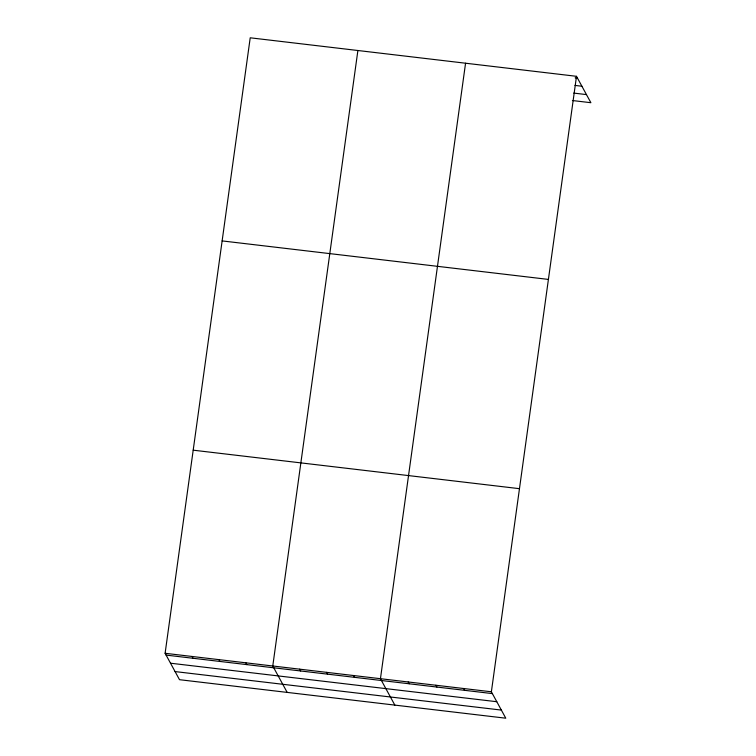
<?xml version="1.0" encoding="UTF-8"?>
<svg xmlns="http://www.w3.org/2000/svg" width="756" height="756" viewBox="0 0 756 756"><rect width="100%" height="100%" fill="white"/><g stroke="black" fill="none" stroke-linecap="round" stroke-linejoin="round"><path stroke-width="1.13" d="M576.497 76.309L491.381 691.787L505.783 718.2L179.503 679.691L165.11 653.288L250.217 37.8L576.497 76.309L590.89 102.712L572.405 100.529M357.89 50.51L272.774 665.989L287.176 692.402M465.564 63.211L380.448 678.699L394.849 705.112M575.165 77.84L577.48 78.114M574.976 85.409L581.903 86.231M573.757 93.092L586.467 94.594M222.132 240.909L548.412 279.418M193.196 450.179L519.466 488.678M165.11 653.288L491.381 691.787M166.093 655.093L492.364 693.602M170.516 663.21L496.796 701.719M175.08 671.574L501.351 710.082M463.645 688.518L464.638 690.322M435.919 685.248L436.902 687.053M408.183 681.969L409.166 683.783M353.534 675.524L354.517 677.329M326.611 672.349L327.594 674.154M299.697 669.173L300.68 670.978M245.861 662.814L246.843 664.618M218.938 659.638L219.93 661.443M192.024 656.463L193.007 658.268"/></g></svg>
